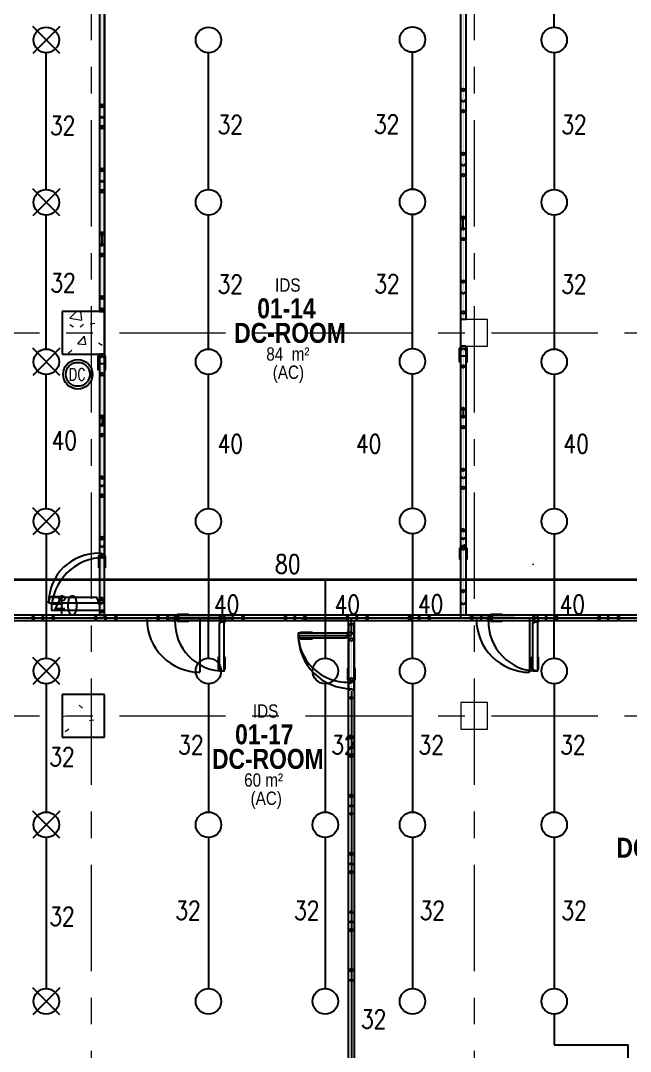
# Model space of a CAD drawing. Header units: millimetres. Extents: x -282761 to 137668, y -273845 to 94451.
# Drawn here: x 5491 to 16962, y -45534 to -26156 of the extents above; entities that cross this region are included whole.
import ezdxf
from ezdxf import colors
from ezdxf.entities.mleader import LeaderData, LeaderLine
from ezdxf.math import Vec2, Vec3

# ---------------------------------------------------------------- set-up
doc = ezdxf.new("R2010")
doc.units = ezdxf.units.MM
doc.linetypes.add('BLK_2 - 1ST__2ND_STOREY_PLAN-archi clean_11 SEPT 2024$0$IDA - Grid Line', pattern=[3500, 2000, -500, 500, -500])
doc.layers.get('Defpoints').update_dxf_attribs({"color": 8})
for name, color, linetype in [('ANNOTATION', 7, 'Continuous'), ('BLK_2 - 1ST__2ND_STOREY_PLAN-archi clean_11 SEPT 2024$0$PDF2_Geometry', 8, 'Continuous'), ('BLK_2 - 1ST__2ND_STOREY_PLAN-archi clean_11 SEPT 2024$0$PDF2_Solid Fills', 8, 'Continuous'), ('M-_FIRESPRK_T-', 7, 'Continuous'), ('M-_SPRKPIEX_E-', 1, 'Continuous'), ('M-FIRE----_E-', 12, 'Continuous'), ('ROOMNAME', 7, 'Continuous')]:
    doc.layers.add(name, color=color, linetype=linetype)
for name, color, linetype, lineweight in [('BLK_2 - 1ST__2ND_STOREY_PLAN-archi clean_11 SEPT 2024$0$0-1', 8, 'Continuous', 5), ('BLK_2 - 1ST__2ND_STOREY_PLAN-archi clean_11 SEPT 2024$0$1599_DB_A_BLK2_HQ_R21- LINKVIEW_BLK2_1ST STOREY Toilet JOH$0$A-_WALL----_H-2', 8, 'Continuous', 9), ('BLK_2 - 1ST__2ND_STOREY_PLAN-archi clean_11 SEPT 2024$0$1599_DB_A_BLK2_HQ_R21- LINKVIEW_BLK2_1ST STOREY Toilet JOH$0$S-_COLN----_E', 8, 'Continuous', 9), ('BLK_2 - 1ST__2ND_STOREY_PLAN-archi clean_11 SEPT 2024$0$_CATCHMENT_DRAIN', 8, 'Continuous', 0), ('BLK_2 - 1ST__2ND_STOREY_PLAN-archi clean_11 SEPT 2024$0$FURNITURE', 8, 'Continuous', 9), ('BLK_2 - 1ST__2ND_STOREY_PLAN-archi clean_11 SEPT 2024$0$S-_ANOTGRID_E-1', 8, 'BLK_2 - 1ST__2ND_STOREY_PLAN-archi clean_11 SEPT 2024$0$IDA - Grid Line', 9), ('BLK_2 - 1ST__2ND_STOREY_PLAN-archi clean_11 SEPT 2024$0$S-_COLN----_E-1', 8, 'Continuous', 25), ('BLK_2 - 1ST__2ND_STOREY_PLAN-archi clean_11 SEPT 2024$0$S-_COLN----_E-2', 8, 'Continuous', 9)]:
    doc.layers.add(name, color=color, linetype=linetype, lineweight=lineweight)
doc.styles.add('BLK_2 - 1ST__2ND_STOREY_PLAN_12  JUNE 2024$0$Arial Narrow_2', font='ARIALN.TTF', dxfattribs={"height": 500})
doc.styles.add('BLK_2 - 1ST__2ND_STOREY_PLAN_12  JUNE 2024$0$Arial Narrow_4', font='ARIALN.TTF', dxfattribs={"height": 375})
doc.styles.add('BLK_2 - 1ST__2ND_STOREY_PLAN_12  JUNE 2024$0$Arial Narrow_B_2', font='ARIALNB.TTF', dxfattribs={"height": 500})
doc.styles.add('Simplex', font='SIMPLEX.shx', dxfattribs={"width": 0.8, "height": 2.5})
doc.styles.get("Standard").update_dxf_attribs({"font": 'arial.ttf'})
doc.styles.add('TW_Romans', font='romans.shx', dxfattribs={"width": 0.8})
pattern_1 = [(50, (0, 0), (1821.84, -159.39), [190.5, -2095.5]), (355, (0, 0), (-352.428, 1910.567), [152.4, -1676.4]), (100.451, (151.8, -13.3), (1469.426, 1751.166), [161.9, -1780.9]), (46.184, (0, 508), (2710.79, -420.428), [285.75, -3143.25]), (96.636, (226, 473), (2374.026, 2474.276), [242.85, -2671.35]), (351.184, (0, 508), (2374.05, 2474.25), [228.6, -2514.6]), (21, (254, 381), (1516.144, -1022.652), [190.5, -2095.5]), (326, (254, 381), (618.02, 1841.88), [152.4, -1676.4]), (71.451, (380.3, 295.8), (2134.171, 819.212), [161.9, -1780.9]), (37.5, (0, 0), (30.886, 845.5504), [83.82, -1572.26, 83.82, -1617.98, -1682.75]), (37.5, (0, 0), (30.886, 845.5504), [-3357.88, 83.82, -1598.93]), (7.5, (0, 0), (668.1966, 1001.806), [83.82, -886.46, 83.82, -1534.16, -641.35]), (7.5, (0, 0), (668.1966, 1001.806), [-2588.26, 83.82, -557.53]), (327.5, (-566.4, 0), (1355.9093, -57.2896), [83.82, -551.18, 83.82, -1897.38, -2628.9]), (327.5, (-566.4, 0), (1355.9093, -57.2896), [-2616.2, 83.82, -2545.08]), (317.5, (-820.4, 0), (1481.293, 254.266), [83.82, -741.68, 83.82, -1231.9, -1866.9]), (317.5, (-820.4, 0), (1481.293, 254.266), [-2141.22, 83.82, -1783.08])]
pattern_2 = [(50, (-131307.1, -42727.7), (1821.84, -159.39), [190.5, -2095.5]), (355, (-131307, -42727.7), (-352.43, 1910.57), [152.4, -1676.4]), (100.451, (-131155.3, -42741), (1469.43, 1751.166), [161.9, -1780.9]), (46.184, (-131307, -42219.7), (2710.79, -420.43), [285.75, -3143.25]), (96.636, (-131081.2, -42254.7), (2374.03, 2474.28), [242.85, -2671.35]), (351.184, (-131307, -42219.7), (2374.05, 2474.25), [228.6, -2514.6]), (21, (-131053.1, -42346.7), (1516.143, -1022.65), [190.5, -2095.5]), (326, (-131053, -42346.7), (618.02, 1841.88), [152.4, -1676.4]), (71.451, (-130926.7, -42432), (2134.17, 819.21), [161.9, -1780.9]), (37.5, (-131307.1, -42727.7), (30.886, 845.55), [83.82, -1572.26, 83.82, -1617.98, -1682.75]), (37.5, (-131307.1, -42727.7), (30.886, 845.55), [-3357.88, 83.82, -1598.93]), (7.5, (-131307.1, -42727.7), (668.197, 1001.806), [83.82, -886.46, 83.82, -1534.16, -641.35]), (7.5, (-131307.1, -42727.7), (668.197, 1001.806), [-2588.26, 83.82, -557.53]), (327.5, (-131873.5, -42727.7), (1355.909, -57.29), [83.82, -551.18, 83.82, -1897.38, -2628.9]), (327.5, (-131873.5, -42727.7), (1355.909, -57.29), [-2616.2, 83.82, -2545.08]), (317.5, (-132127.5, -42727.7), (1481.293, 254.266), [83.82, -741.68, 83.82, -1231.9, -1866.9]), (317.5, (-132127.5, -42727.7), (1481.293, 254.266), [-2141.22, 83.82, -1783.08])]

# ---------------------------------------------------------------- blocks, each defined once
blk = doc.blocks.new('fire0101')
at = {"color": 0, "linetype": 'Continuous'}
blk.add_circle((0, 0), 100, dxfattribs=at)
blk = doc.blocks.new('Under B spk')
for p, q in [((318, -318), (-318, 318)), ((318, 318), (-318, -318))]:
    blk.add_line(p, q)
blk.add_circle((0, 0), 300)
blk = doc.blocks.new('Extinguisher')
at = {"layer": 'M-FIRE----_E-'}
for radius in [185, 150]:
    blk.add_circle((0, 0), radius, dxfattribs=at)
at = {"color": 7, "style": 'TW_Romans', "width": 0.8}
blk.add_text('DC', height=150, dxfattribs=at).set_placement((-116, -76))
blk = doc.blocks.new('BLK_2 - 1ST__2ND_STOREY_PLAN-archi clean_11 SEPT 2024$0$1599_DB_A_BLK2_HQ_R21_rvt-1-BLK 2 1ST STOREY PLAN')
at = {"layer": 'BLK_2 - 1ST__2ND_STOREY_PLAN-archi clean_11 SEPT 2024$0$S-_COLN----_E-2'}
h = blk.add_hatch(dxfattribs=at)
h.set_pattern_fill('FP_2', color=256, style=0, pattern_type=2)
h.set_pattern_definition(pattern_1)
h.paths.add_polyline_path([(-124236, -75152), (-124236, -74352), (-125036, -74352), (-125036, -75152)])
h = blk.add_hatch(dxfattribs=at)
h.set_pattern_fill('FP_2', color=256, style=0, pattern_type=2)
h.set_pattern_definition(pattern_1)
h.paths.add_polyline_path([(-124236, -82352), (-124236, -81552), (-125036, -81552), (-125036, -82352)])
at = {"layer": 'BLK_2 - 1ST__2ND_STOREY_PLAN-archi clean_11 SEPT 2024$0$S-_COLN----_E-1'}
for p, q in [((-124236, -74352), (-125036, -74352)), ((-125036, -74352), (-125036, -75152)), ((-124236, -75152), (-124236, -74352)), ((-125036, -75152), (-124236, -75152)), ((-124236, -81552), (-125036, -81552)), ((-125036, -81552), (-125036, -82352)), ((-124236, -82352), (-124236, -81552)), ((-125036, -82352), (-124236, -82352))]:
    blk.add_line(p, q, dxfattribs=at)
blk = doc.blocks.new('BLK_2 - 1ST__2ND_STOREY_PLAN-archi clean_11 SEPT 2024$0$JOH operable wall')
at = {"layer": 'BLK_2 - 1ST__2ND_STOREY_PLAN-archi clean_11 SEPT 2024$0$PDF2_Solid Fills'}
for points in [[(-117477, -74502), (-117498, -74502), (-117498, -67802), (-117477, -67802)], [(-124297, -74351), (-124276, -74351), (-124276, -68102), (-124297, -68102)], [(-124297, -80062), (-124276, -80062), (-124276, -75151), (-124297, -75151)], [(-117477, -80062), (-117498, -80062), (-117498, -75002), (-117477, -75002)], [(-110035, -80125), (-110035, -80100), (-133711, -80100), (-133711, -80125)], [(-119581, -80163), (-119607, -80163), (-119607, -89303), (-119581, -89303)]]:
    blk.add_hatch(color=256, dxfattribs=at).paths.add_polyline_path(points)
at = {"layer": 'BLK_2 - 1ST__2ND_STOREY_PLAN-archi clean_11 SEPT 2024$0$PDF2_Geometry'}
for points in [[(-117439, -67862), (-117439, -73992), (-117439, -74502), (-117536, -74502), (-117536, -73992), (-117536, -67862), (-117511, -67862), (-117507, -67845), (-117490, -67836), (-117469, -67845), (-117464, -67862)], [(-124335, -68162), (-124335, -74292), (-124335, -74351), (-124238, -74351), (-124238, -74292), (-124238, -68162), (-124264, -68162), (-124268, -68145), (-124285, -68136), (-124306, -68145), (-124310, -68162)], [(-117511, -70186), (-117507, -70169), (-117490, -70160), (-117469, -70169), (-117464, -70186), (-117469, -70203), (-117490, -70211), (-117507, -70203)], [(-124264, -70486), (-124268, -70469), (-124285, -70460), (-124306, -70469), (-124310, -70486), (-124306, -70503), (-124285, -70511), (-124268, -70503)], [(-117511, -70588), (-117507, -70571), (-117490, -70563), (-117469, -70571), (-117464, -70588), (-117469, -70605), (-117490, -70613), (-117507, -70605)], [(-124264, -70888), (-124268, -70871), (-124285, -70863), (-124306, -70871), (-124310, -70888), (-124306, -70905), (-124285, -70913), (-124268, -70905)], [(-117511, -71388), (-117507, -71367), (-117490, -71363), (-117469, -71367), (-117464, -71388), (-117469, -71405), (-117490, -71413), (-117507, -71405)], [(-124264, -71688), (-124268, -71667), (-124285, -71663), (-124306, -71667), (-124310, -71688), (-124306, -71705), (-124285, -71713), (-124268, -71705)], [(-117511, -71790), (-117507, -71769), (-117490, -71765), (-117469, -71769), (-117464, -71790), (-117469, -71807), (-117490, -71816), (-117507, -71807)], [(-124264, -72090), (-124268, -72069), (-124285, -72065), (-124306, -72069), (-124310, -72090), (-124306, -72107), (-124285, -72116), (-124268, -72107)], [(-117511, -72590), (-117507, -72569), (-117490, -72565), (-117469, -72569), (-117464, -72590), (-117469, -72607), (-117490, -72611), (-117507, -72607)], [(-124264, -72890), (-124268, -72869), (-124285, -72865), (-124306, -72869), (-124310, -72890), (-124306, -72907), (-124285, -72911), (-124268, -72907)], [(-117511, -72992), (-117507, -72971), (-117490, -72967), (-117469, -72971), (-117464, -72992), (-117469, -73009), (-117490, -73014), (-117507, -73009)], [(-124264, -73292), (-124268, -73271), (-124285, -73267), (-124306, -73271), (-124310, -73292), (-124306, -73309), (-124285, -73314), (-124268, -73309)], [(-117511, -73788), (-117507, -73771), (-117490, -73767), (-117469, -73771), (-117464, -73788), (-117469, -73809), (-117490, -73814), (-117507, -73809)], [(-124264, -74088), (-124268, -74071), (-124285, -74067), (-124306, -74071), (-124310, -74088), (-124306, -74109), (-124285, -74114), (-124268, -74109)], [(-117511, -74370), (-117507, -74353), (-117490, -74349), (-117469, -74353), (-117464, -74370), (-117469, -74391), (-117490, -74395), (-117507, -74391)], [(-124335, -75151), (-124238, -75151), (-124238, -75214), (-124264, -75214), (-124268, -75193), (-124285, -75189), (-124306, -75193), (-124310, -75214), (-124335, -75214)], [(-117439, -75002), (-117536, -75002), (-117536, -75066), (-117511, -75066), (-117507, -75045), (-117490, -75040), (-117469, -75045), (-117464, -75066), (-117439, -75066)], [(-117439, -75066), (-117439, -79833), (-117439, -80062), (-117536, -80062), (-117536, -79833), (-117536, -75066), (-117511, -75066), (-117507, -75045), (-117490, -75040), (-117469, -75045), (-117464, -75066)], [(-124335, -75214), (-124335, -79981), (-124335, -80062), (-124238, -80062), (-124238, -79981), (-124238, -75214), (-124264, -75214), (-124268, -75193), (-124285, -75189), (-124306, -75193), (-124310, -75214)], [(-117511, -75383), (-117507, -75366), (-117490, -75358), (-117469, -75366), (-117464, -75383), (-117469, -75400), (-117490, -75409), (-117507, -75400)], [(-124264, -75532), (-124268, -75515), (-124285, -75506), (-124306, -75515), (-124310, -75532), (-124306, -75549), (-124285, -75557), (-124268, -75549)], [(-124264, -76332), (-124268, -76315), (-124285, -76307), (-124306, -76315), (-124310, -76332), (-124306, -76349), (-124285, -76357), (-124268, -76349)], [(-117511, -76183), (-117507, -76167), (-117490, -76158), (-117469, -76167), (-117464, -76183), (-117469, -76200), (-117490, -76209), (-117507, -76200)], [(-117511, -76526), (-117507, -76509), (-117490, -76501), (-117469, -76509), (-117464, -76526), (-117469, -76543), (-117490, -76552), (-117507, -76543)], [(-124264, -76675), (-124268, -76658), (-124285, -76650), (-124306, -76658), (-124310, -76675), (-124306, -76692), (-124285, -76700), (-124268, -76692)], [(-117511, -77326), (-117507, -77310), (-117490, -77301), (-117469, -77310), (-117464, -77326), (-117469, -77343), (-117490, -77352), (-117507, -77343)], [(-124264, -77475), (-124268, -77458), (-124285, -77450), (-124306, -77458), (-124310, -77475), (-124306, -77492), (-124285, -77500), (-124268, -77492)], [(-117511, -77665), (-117507, -77648), (-117490, -77640), (-117469, -77648), (-117464, -77665), (-117469, -77686), (-117490, -77691), (-117507, -77686)], [(-124264, -77814), (-124268, -77797), (-124285, -77788), (-124306, -77797), (-124310, -77814), (-124306, -77835), (-124285, -77839), (-124268, -77835)], [(-117511, -78465), (-117507, -78448), (-117490, -78440), (-117469, -78448), (-117464, -78465), (-117469, -78486), (-117490, -78491), (-117507, -78486)], [(-124264, -78614), (-124268, -78597), (-124285, -78588), (-124306, -78597), (-124310, -78614), (-124306, -78635), (-124285, -78639), (-124268, -78635)], [(-117439, -78609), (-117439, -79833), (-117464, -79833), (-117469, -79854), (-117490, -79858), (-117507, -79854), (-117511, -79833), (-117536, -79833), (-117536, -78609), (-117511, -78609), (-117507, -78626), (-117490, -78635), (-117469, -78626), (-117464, -78609)], [(-117439, -78609), (-117439, -79833), (-117464, -79833), (-117469, -79854), (-117490, -79858), (-117507, -79854), (-117511, -79833), (-117536, -79833), (-117536, -78609), (-117511, -78609), (-117507, -78626), (-117490, -78635), (-117469, -78626), (-117464, -78609)], [(-124335, -78758), (-124335, -79981), (-124310, -79981), (-124306, -80002), (-124285, -80007), (-124268, -80002), (-124264, -79981), (-124238, -79981), (-124238, -78758), (-124264, -78758), (-124268, -78775), (-124285, -78783), (-124306, -78775), (-124310, -78758)], [(-124335, -78758), (-124335, -79981), (-124310, -79981), (-124306, -80002), (-124285, -80007), (-124268, -80002), (-124264, -79981), (-124238, -79981), (-124238, -78758), (-124264, -78758), (-124268, -78775), (-124285, -78783), (-124306, -78775), (-124310, -78758)], [(-117511, -78808), (-117507, -78791), (-117490, -78783), (-117469, -78791), (-117464, -78808), (-117469, -78825), (-117490, -78834), (-117507, -78825)], [(-117511, -78808), (-117507, -78791), (-117490, -78783), (-117469, -78791), (-117464, -78808), (-117469, -78825), (-117490, -78834), (-117507, -78825)], [(-124264, -78957), (-124268, -78940), (-124285, -78931), (-124306, -78940), (-124310, -78957), (-124306, -78974), (-124285, -78982), (-124268, -78974)], [(-124264, -78957), (-124268, -78940), (-124285, -78931), (-124306, -78940), (-124310, -78957), (-124306, -78974), (-124285, -78982), (-124268, -78974)], [(-117511, -79608), (-117507, -79591), (-117490, -79583), (-117469, -79591), (-117464, -79608), (-117469, -79625), (-117490, -79634), (-117507, -79625)], [(-117511, -79608), (-117507, -79591), (-117490, -79583), (-117469, -79591), (-117464, -79608), (-117469, -79625), (-117490, -79634), (-117507, -79625)], [(-125097, -79753), (-125093, -79769), (-125076, -79782), (-125047, -79786), (-125030, -79786), (-125000, -79782), (-124983, -79769), (-124979, -79753), (-124979, -79744), (-124983, -79727), (-125000, -79714), (-125030, -79706), (-125047, -79706), (-125076, -79714), (-125093, -79727), (-125097, -79744)], [(-124264, -79757), (-124268, -79740), (-124285, -79731), (-124306, -79740), (-124310, -79757), (-124306, -79774), (-124285, -79782), (-124268, -79774)], [(-124264, -79757), (-124268, -79740), (-124285, -79731), (-124306, -79740), (-124310, -79757), (-124306, -79774), (-124285, -79782), (-124268, -79774)], [(-133652, -80163), (-110099, -80163), (-110035, -80163), (-110035, -80062), (-110099, -80062), (-133652, -80062), (-133652, -80087), (-133669, -80095), (-133678, -80112), (-133669, -80129), (-133652, -80138)], [(-125555, -80112), (-125559, -80095), (-125576, -80087), (-125597, -80095), (-125601, -80112), (-125597, -80129), (-125576, -80138), (-125559, -80129)], [(-125178, -80112), (-125186, -80095), (-125203, -80087), (-125220, -80095), (-125229, -80112), (-125220, -80129), (-125203, -80138), (-125186, -80129)], [(-124378, -80112), (-124386, -80095), (-124403, -80087), (-124420, -80095), (-124429, -80112), (-124420, -80129), (-124403, -80138), (-124386, -80129)], [(-124001, -80112), (-124010, -80095), (-124026, -80087), (-124043, -80095), (-124052, -80112), (-124043, -80129), (-124026, -80138), (-124010, -80129)], [(-123201, -80112), (-123209, -80095), (-123226, -80087), (-123243, -80095), (-123252, -80112), (-123243, -80129), (-123226, -80138), (-123209, -80129)], [(-121834, -80087), (-121817, -80095), (-121808, -80112), (-121817, -80129), (-121834, -80138), (-121834, -80163), (-123057, -80163), (-123057, -80138), (-123040, -80129), (-123036, -80112), (-123040, -80095), (-123057, -80087), (-123057, -80062), (-121834, -80062)], [(-122833, -80112), (-122841, -80095), (-122858, -80087), (-122875, -80095), (-122883, -80112), (-122875, -80129), (-122858, -80138), (-122841, -80129)], [(-122833, -80112), (-122841, -80095), (-122858, -80087), (-122875, -80095), (-122883, -80112), (-122875, -80129), (-122858, -80138), (-122841, -80129)], [(-122033, -80112), (-122041, -80095), (-122058, -80087), (-122075, -80095), (-122083, -80112), (-122075, -80129), (-122058, -80138), (-122041, -80129)], [(-122033, -80112), (-122041, -80095), (-122058, -80087), (-122075, -80095), (-122083, -80112), (-122075, -80129), (-122058, -80138), (-122041, -80129)], [(-121609, -80112), (-121613, -80095), (-121635, -80087), (-121652, -80095), (-121656, -80112), (-121652, -80129), (-121635, -80138), (-121613, -80129)], [(-120809, -80112), (-120813, -80095), (-120835, -80087), (-120851, -80095), (-120860, -80112), (-120851, -80129), (-120835, -80138), (-120813, -80129)], [(-120441, -80112), (-120449, -80095), (-120466, -80087), (-120483, -80095), (-120492, -80112), (-120483, -80129), (-120466, -80138), (-120449, -80129)], [(-119641, -80112), (-119649, -80095), (-119666, -80087), (-119683, -80095), (-119692, -80112), (-119683, -80129), (-119666, -80138), (-119649, -80129)], [(-119645, -89239), (-119645, -80244), (-119645, -80163), (-119543, -80163), (-119543, -80244), (-119543, -89239), (-119569, -89239), (-119577, -89261), (-119594, -89265), (-119611, -89261), (-119620, -89239)], [(-119645, -81467), (-119620, -81467), (-119611, -81450), (-119594, -81446), (-119577, -81450), (-119569, -81467), (-119543, -81467), (-119543, -80244), (-119569, -80244), (-119577, -80227), (-119594, -80218), (-119611, -80227), (-119620, -80244), (-119645, -80244)], [(-119272, -80112), (-119281, -80095), (-119298, -80087), (-119315, -80095), (-119323, -80112), (-119315, -80129), (-119298, -80138), (-119281, -80129)], [(-118472, -80112), (-118481, -80095), (-118498, -80087), (-118515, -80095), (-118523, -80112), (-118515, -80129), (-118498, -80138), (-118481, -80129)], [(-118104, -80112), (-118112, -80095), (-118129, -80087), (-118146, -80095), (-118155, -80112), (-118146, -80129), (-118129, -80138), (-118112, -80129)], [(-117304, -80112), (-117312, -80095), (-117329, -80087), (-117346, -80095), (-117355, -80112), (-117346, -80129), (-117329, -80138), (-117312, -80129)], [(-117160, -80163), (-115937, -80163), (-115937, -80138), (-115920, -80129), (-115911, -80112), (-115920, -80095), (-115937, -80087), (-115937, -80062), (-117160, -80062), (-117160, -80087), (-117143, -80095), (-117139, -80112), (-117143, -80129), (-117160, -80138)], [(-116936, -80112), (-116944, -80095), (-116961, -80087), (-116978, -80095), (-116986, -80112), (-116978, -80129), (-116961, -80138), (-116944, -80129)], [(-116135, -80112), (-116144, -80095), (-116161, -80087), (-116178, -80095), (-116186, -80112), (-116178, -80129), (-116161, -80138), (-116144, -80129)], [(-116135, -80112), (-116144, -80095), (-116161, -80087), (-116178, -80095), (-116186, -80112), (-116178, -80129), (-116161, -80138), (-116144, -80129)], [(-115712, -80112), (-115716, -80095), (-115738, -80087), (-115754, -80095), (-115759, -80112), (-115754, -80129), (-115738, -80138), (-115716, -80129)], [(-114912, -80112), (-114916, -80095), (-114937, -80087), (-114954, -80095), (-114959, -80112), (-114954, -80129), (-114937, -80138), (-114916, -80129)], [(-114544, -80112), (-114552, -80095), (-114569, -80087), (-114586, -80095), (-114595, -80112), (-114586, -80129), (-114569, -80138), (-114552, -80129)], [(-119569, -80519), (-119577, -80502), (-119594, -80493), (-119611, -80502), (-119620, -80519), (-119611, -80536), (-119594, -80544), (-119577, -80536)], [(-119569, -81268), (-119577, -81251), (-119594, -81243), (-119611, -81251), (-119620, -81268), (-119611, -81285), (-119594, -81293), (-119577, -81285)], [(-119569, -81611), (-119577, -81594), (-119594, -81586), (-119611, -81594), (-119620, -81611), (-119611, -81628), (-119594, -81636), (-119577, -81628)], [(-119569, -82360), (-119577, -82343), (-119594, -82335), (-119611, -82343), (-119620, -82360), (-119611, -82381), (-119594, -82386), (-119577, -82381)], [(-119569, -82703), (-119577, -82686), (-119594, -82682), (-119611, -82686), (-119620, -82703), (-119611, -82724), (-119594, -82729), (-119577, -82724)], [(-119569, -83457), (-119577, -83436), (-119594, -83431), (-119611, -83436), (-119620, -83457), (-119611, -83474), (-119594, -83482), (-119577, -83474)], [(-119569, -83800), (-119577, -83783), (-119594, -83774), (-119611, -83783), (-119620, -83800), (-119611, -83817), (-119594, -83825), (-119577, -83817)], [(-119569, -84549), (-119577, -84532), (-119594, -84524), (-119611, -84532), (-119620, -84549), (-119611, -84566), (-119594, -84574), (-119577, -84566)], [(-119569, -84892), (-119577, -84875), (-119594, -84866), (-119611, -84875), (-119620, -84892), (-119611, -84909), (-119594, -84917), (-119577, -84909)], [(-119569, -85641), (-119577, -85624), (-119594, -85616), (-119611, -85624), (-119620, -85641), (-119611, -85658), (-119594, -85667), (-119577, -85658)], [(-119569, -85984), (-119577, -85967), (-119594, -85959), (-119611, -85967), (-119620, -85984), (-119611, -86001), (-119594, -86009), (-119577, -86001)], [(-119569, -86733), (-119577, -86716), (-119594, -86708), (-119611, -86716), (-119620, -86733), (-119611, -86755), (-119594, -86759), (-119577, -86755)]]:
    blk.add_lwpolyline(points, close=True, dxfattribs=at)
for points in [[(-117439, -70385), (-117464, -70385), (-117469, -70406), (-117490, -70410), (-117507, -70406), (-117511, -70385), (-117536, -70385)], [(-124335, -70685), (-124310, -70685), (-124306, -70706), (-124285, -70710), (-124268, -70706), (-124264, -70685), (-124238, -70685)], [(-117439, -71587), (-117464, -71587), (-117469, -71608), (-117490, -71612), (-117507, -71608), (-117511, -71587), (-117536, -71587)], [(-124335, -71887), (-124310, -71887), (-124306, -71908), (-124285, -71912), (-124268, -71908), (-124264, -71887), (-124238, -71887)], [(-117490, -72802), (-117490, -72586)], [(-117439, -72789), (-117464, -72789), (-117469, -72806), (-117490, -72815), (-117507, -72806), (-117511, -72789), (-117536, -72789)], [(-124285, -73102), (-124285, -72886)], [(-124335, -73089), (-124310, -73089), (-124306, -73106), (-124285, -73115), (-124268, -73106), (-124264, -73089), (-124238, -73089)], [(-117439, -73992), (-117464, -73992), (-117469, -74008), (-117490, -74017), (-117507, -74008), (-117511, -73992), (-117536, -73992)], [(-124335, -74292), (-124310, -74292), (-124306, -74308), (-124285, -74317), (-124268, -74308), (-124264, -74292), (-124238, -74292)], [(-117536, -75299), (-117558, -75299), (-117558, -75040), (-117536, -75040)], [(-117536, -75184), (-117439, -75184)], [(-117439, -75299), (-117418, -75299), (-117418, -75040), (-117439, -75040)], [(-124335, -75447), (-124357, -75447), (-124357, -75189), (-124335, -75189)], [(-124238, -75333), (-124335, -75333)], [(-124238, -75447), (-124217, -75447), (-124217, -75189), (-124238, -75189)], [(-124285, -76324), (-124285, -76501)], [(-117439, -76323), (-117464, -76323), (-117469, -76344), (-117490, -76349), (-117507, -76344), (-117511, -76323), (-117536, -76323)], [(-117490, -76175), (-117490, -76353)], [(-124335, -76472), (-124310, -76472), (-124306, -76493), (-124285, -76497), (-124268, -76493), (-124264, -76472), (-124238, -76472)], [(-117439, -77466), (-117464, -77466), (-117469, -77483), (-117490, -77492), (-117507, -77483), (-117511, -77466), (-117536, -77466)], [(-124335, -77615), (-124310, -77615), (-124306, -77632), (-124285, -77640), (-124268, -77632), (-124264, -77615), (-124238, -77615)], [(-117536, -79011), (-117553, -79011), (-117553, -78804), (-117536, -78804)], [(-117536, -79011), (-117553, -79011), (-117553, -78804), (-117536, -78804)], [(-117439, -78745), (-117473, -78745), (-117473, -78757), (-117507, -78757), (-117507, -78766), (-117536, -78766)], [(-117439, -78745), (-117473, -78745), (-117473, -78757), (-117507, -78757), (-117507, -78766), (-117536, -78766)], [(-117439, -78753), (-117469, -78753), (-117469, -78762), (-117503, -78762), (-117503, -78774), (-117536, -78774)], [(-117439, -78753), (-117469, -78753), (-117469, -78762), (-117503, -78762), (-117503, -78774), (-117536, -78774)], [(-117439, -78804), (-117422, -78804), (-117422, -79011), (-117439, -79011)], [(-117439, -78804), (-117422, -78804), (-117422, -79011), (-117439, -79011)], [(-124335, -78952), (-124352, -78952), (-124352, -79160), (-124335, -79160)], [(-124335, -78952), (-124352, -78952), (-124352, -79160), (-124335, -79160)], [(-124335, -78893), (-124302, -78893), (-124302, -78906), (-124268, -78906), (-124268, -78914), (-124238, -78914)], [(-124335, -78893), (-124302, -78893), (-124302, -78906), (-124268, -78906), (-124268, -78914), (-124238, -78914)], [(-124335, -78902), (-124306, -78902), (-124306, -78910), (-124272, -78910), (-124272, -78923), (-124238, -78923)], [(-124335, -78902), (-124306, -78902), (-124306, -78910), (-124272, -78910), (-124272, -78923), (-124238, -78923)], [(-124238, -79160), (-124221, -79160), (-124221, -78952), (-124238, -78952)], [(-124238, -79160), (-124221, -79160), (-124221, -78952), (-124238, -78952)], [(-125292, -79829), (-125292, -79799), (-125280, -79799), (-125280, -79765), (-125271, -79765), (-125271, -79731)], [(-125292, -79829), (-125292, -79799), (-125280, -79799), (-125280, -79765), (-125271, -79765), (-125271, -79731)], [(-125292, -79829), (-124352, -79829)], [(-125292, -79829), (-124352, -79829)], [(-124374, -79731), (-125271, -79731)], [(-124374, -79731), (-125271, -79731)], [(-125030, -79731), (-125030, -79714), (-125241, -79714), (-125241, -79731)], [(-125030, -79731), (-125030, -79714), (-125241, -79714), (-125241, -79731)], [(-125241, -79829), (-125241, -79846), (-125030, -79846), (-125030, -79829)], [(-125241, -79829), (-125241, -79846), (-125030, -79846), (-125030, -79829)], [(-124374, -79731), (-124374, -79765), (-124365, -79765), (-124365, -79799), (-124352, -79799), (-124352, -79829)], [(-124374, -79731), (-124374, -79765), (-124365, -79765), (-124365, -79799), (-124352, -79799), (-124352, -79829)], [(-124238, -79816), (-124272, -79816), (-124272, -79829), (-124306, -79829), (-124306, -79837), (-124335, -79837)], [(-124238, -79816), (-124272, -79816), (-124272, -79829), (-124306, -79829), (-124306, -79837), (-124335, -79837)], [(-124335, -79846), (-124302, -79846), (-124302, -79837), (-124268, -79837), (-124268, -79825), (-124238, -79825)], [(-124335, -79846), (-124302, -79846), (-124302, -79837), (-124268, -79837), (-124268, -79825), (-124238, -79825)], [(-125402, -80163), (-125402, -80138), (-125385, -80129), (-125377, -80112), (-125385, -80095), (-125402, -80087), (-125402, -80062)], [(-124225, -80163), (-124225, -80138), (-124208, -80129), (-124200, -80112), (-124208, -80095), (-124225, -80087), (-124225, -80062)], [(-122922, -80163), (-122922, -80129), (-122913, -80129), (-122913, -80095), (-122900, -80095), (-122900, -80062)], [(-122922, -80163), (-122922, -80129), (-122913, -80129), (-122913, -80095), (-122900, -80095), (-122900, -80062)], [(-122913, -80163), (-122913, -80134), (-122905, -80134), (-122905, -80095), (-122892, -80095), (-122892, -80062)], [(-122913, -80163), (-122913, -80134), (-122905, -80134), (-122905, -80095), (-122892, -80095), (-122892, -80062)], [(-122655, -80062), (-122655, -80049), (-122867, -80049), (-122867, -80062)], [(-122655, -80062), (-122655, -80049), (-122867, -80049), (-122867, -80062)], [(-122867, -80163), (-122867, -80176), (-122655, -80176), (-122655, -80163)], [(-122867, -80163), (-122867, -80176), (-122655, -80176), (-122655, -80163)], [(-122083, -80201), (-122049, -80201), (-122049, -80189), (-122016, -80189), (-122016, -80180), (-121986, -80180)], [(-122083, -80201), (-122083, -81095)], [(-121999, -80062), (-121999, -80095), (-121986, -80095), (-121986, -80134), (-121978, -80134), (-121978, -80163)], [(-121999, -80062), (-121999, -80095), (-121986, -80095), (-121986, -80134), (-121978, -80134), (-121978, -80163)], [(-121969, -80163), (-121969, -80129), (-121982, -80129), (-121982, -80091), (-121990, -80091), (-121990, -80062)], [(-121969, -80163), (-121969, -80129), (-121982, -80129), (-121982, -80091), (-121990, -80091), (-121990, -80062)], [(-121986, -81116), (-121986, -80180)], [(-120665, -80163), (-120665, -80138), (-120648, -80129), (-120640, -80112), (-120648, -80095), (-120665, -80087), (-120665, -80062)], [(-120246, -80163), (-119696, -80163), (-120547, -80163)], [(-119497, -80163), (-119497, -80138), (-119480, -80129), (-119471, -80112), (-119480, -80095), (-119497, -80087), (-119497, -80062)], [(-118328, -80163), (-118328, -80138), (-118311, -80129), (-118303, -80112), (-118311, -80095), (-118328, -80087), (-118328, -80062)], [(-116834, -80062), (-117389, -80062), (-116533, -80062)], [(-117024, -80163), (-117024, -80129), (-117016, -80129), (-117016, -80095), (-117003, -80095), (-117003, -80062)], [(-117024, -80163), (-117024, -80129), (-117016, -80129), (-117016, -80095), (-117003, -80095), (-117003, -80062)], [(-117016, -80163), (-117016, -80134), (-117008, -80134), (-117008, -80095), (-116995, -80095), (-116995, -80062)], [(-117016, -80163), (-117016, -80134), (-117008, -80134), (-117008, -80095), (-116995, -80095), (-116995, -80062)], [(-116758, -80062), (-116758, -80049), (-116969, -80049), (-116969, -80062)], [(-116969, -80163), (-116969, -80176), (-116758, -80176), (-116758, -80163)], [(-116186, -80201), (-116152, -80201), (-116152, -80189), (-116119, -80189), (-116119, -80180), (-116089, -80180)], [(-116186, -80201), (-116186, -81095)], [(-116102, -80062), (-116102, -80095), (-116089, -80095), (-116089, -80134), (-116080, -80134), (-116080, -80163)], [(-116102, -80062), (-116102, -80095), (-116089, -80095), (-116089, -80134), (-116080, -80134), (-116080, -80163)], [(-116072, -80163), (-116072, -80129), (-116085, -80129), (-116085, -80091), (-116093, -80091), (-116093, -80062)], [(-116072, -80163), (-116072, -80129), (-116085, -80129), (-116085, -80091), (-116093, -80091), (-116093, -80062)], [(-116089, -81116), (-116089, -80180)], [(-114768, -80163), (-114768, -80138), (-114751, -80129), (-114743, -80112), (-114751, -80095), (-114768, -80087), (-114768, -80062)], [(-120597, -80396), (-120597, -80426), (-120589, -80426), (-120589, -80460), (-120576, -80460), (-120576, -80493)], [(-120597, -80396), (-119662, -80396)], [(-120547, -80396), (-120547, -80379), (-120339, -80379), (-120339, -80396)], [(-119683, -80493), (-119683, -80460), (-119670, -80460), (-119670, -80426), (-119662, -80426), (-119662, -80396)], [(-119645, -80379), (-119607, -80379), (-119607, -80392), (-119573, -80392), (-119573, -80400), (-119543, -80400)], [(-119543, -80409), (-119577, -80409), (-119577, -80396), (-119611, -80396), (-119611, -80388), (-119645, -80388)], [(-119683, -80493), (-120576, -80493)], [(-120339, -80493), (-120339, -80510), (-120547, -80510), (-120547, -80493)], [(-122083, -80857), (-122100, -80857), (-122100, -81069), (-122083, -81069)], [(-121986, -81069), (-121969, -81069), (-121969, -80857), (-121986, -80857)], [(-116186, -80857), (-116203, -80857), (-116203, -81069), (-116186, -81069)], [(-116089, -81069), (-116072, -81069), (-116072, -80857), (-116089, -80857)], [(-121986, -81116), (-122016, -81116), (-122016, -81107), (-122049, -81107), (-122049, -81095), (-122083, -81095)], [(-119645, -81277), (-119658, -81277), (-119658, -81065), (-119645, -81065)], [(-119543, -81065), (-119531, -81065), (-119531, -81277), (-119543, -81277)], [(-116089, -81116), (-116119, -81116), (-116119, -81107), (-116152, -81107), (-116152, -81095), (-116186, -81095)], [(-119645, -81323), (-119611, -81323), (-119611, -81315), (-119577, -81315), (-119577, -81302), (-119543, -81302)], [(-119645, -81332), (-119607, -81332), (-119607, -81323), (-119573, -81323), (-119573, -81310), (-119543, -81310)], [(-119543, -82563), (-119569, -82563), (-119577, -82542), (-119594, -82538), (-119611, -82542), (-119620, -82563), (-119645, -82563)], [(-119543, -83656), (-119569, -83656), (-119577, -83639), (-119594, -83630), (-119611, -83639), (-119620, -83656), (-119645, -83656)], [(-119543, -84748), (-119569, -84748), (-119577, -84731), (-119594, -84722), (-119611, -84731), (-119620, -84748), (-119645, -84748)], [(-119543, -85840), (-119569, -85840), (-119577, -85823), (-119594, -85815), (-119611, -85823), (-119620, -85840), (-119645, -85840)], [(-119543, -86937), (-119569, -86937), (-119577, -86915), (-119594, -86911), (-119611, -86915), (-119620, -86937), (-119645, -86937)]]:
    blk.add_lwpolyline(points, dxfattribs=at)
for centre in [(-124346, -79839), (-124346, -79839), (-121971, -80174), (-121971, -80174), (-116074, -80174), (-116074, -80174), (-119656, -80381)]:
    blk.add_circle(centre, 10.6, dxfattribs=at)
for centre, start, end in [((-124359, -79827), 88.3849, 180.0989), ((-121984, -80186), 178.3849, 270.0989), ((-116087, -80186), 178.3849, 270.0988), ((-119668, -80394), 179.9011, 271.6151)]:
    blk.add_arc(centre, 929, start, end, dxfattribs=at)
blk = doc.blocks.new('BLK_2 - 1ST__2ND_STOREY_PLAN-archi clean_11 SEPT 2024')
at = {"layer": 'BLK_2 - 1ST__2ND_STOREY_PLAN-archi clean_11 SEPT 2024$0$1599_DB_A_BLK2_HQ_R21- LINKVIEW_BLK2_1ST STOREY Toilet JOH$0$A-_WALL----_H-2'}
h = blk.add_hatch(dxfattribs=at)
h.set_pattern_fill('FP_2', color=256, style=0, pattern_type=2)
h.set_pattern_definition([(0, (-132007.08, -42727.71), (1016, 254), [83.82, -678.18, 83.82, -678.18, -4064]), (0, (-132007.08, -42727.71), (1016, 254), [-1524, 83.82, -1440.18, 83.82, -678.18, -1778]), (0, (-132007.08, -42727.71), (1016, 254), [-3810, 83.82, -424.18, 83.82, -1186.18]), (120, (-131626.08, -42600.71), (-727.9705, 752.8818), [83.82, -678.18, 83.82, -678.18, -4064]), (120, (-131626.08, -42600.71), (-727.9705, 752.8818), [-1524, 83.82, -1440.18, 83.82, -678.18, -1778]), (120, (-131626.08, -42600.71), (-727.9705, 752.8818), [-3810, 83.82, -424.18, 83.82, -1186.18]), (240, (-131499.08, -42092.71), (-288.0295, -1006.8818), [83.82, -678.18, 83.82, -678.18, -4064]), (240, (-131499.08, -42092.71), (-288.0295, -1006.8818), [-1524, 83.82, -1440.18, 83.82, -678.18, -1778]), (240, (-131499.08, -42092.71), (-288.0295, -1006.8818), [-3810, 83.82, -424.18, 83.82, -1186.18])])
h.paths.add_polyline_path([(-116186, -79182), (-116086, -79182), (-116086, -78982), (-116186, -78982)], flags=0)
at = {"layer": 'BLK_2 - 1ST__2ND_STOREY_PLAN-archi clean_11 SEPT 2024$0$1599_DB_A_BLK2_HQ_R21- LINKVIEW_BLK2_1ST STOREY Toilet JOH$0$S-_COLN----_E'}
h = blk.add_hatch(dxfattribs=at)
h.set_pattern_fill('FP_1', color=256, style=0, pattern_type=2)
h.set_pattern_definition(pattern_2)
h.paths.add_polyline_path([(-124236, -75152), (-124236, -74352), (-125036, -74352), (-125036, -75152)], flags=0)
h = blk.add_hatch(dxfattribs=at)
h.set_pattern_fill('FP_1', color=256, style=0, pattern_type=2)
h.set_pattern_definition(pattern_2)
h.paths.add_polyline_path([(-124236, -82352), (-124236, -81552), (-125036, -81552), (-125036, -82352)], flags=0)
for p, q in [((-125036, -74352), (-125036, -75152)), ((-124236, -74352), (-125036, -74352)), ((-124236, -75152), (-124236, -74352)), ((-125036, -75152), (-124236, -75152)), ((-125036, -81552), (-125036, -82352)), ((-124236, -81552), (-125036, -81552)), ((-124236, -82352), (-124236, -81552)), ((-125036, -82352), (-124236, -82352))]:
    blk.add_line(p, q, dxfattribs=at)
for points in [[(-117536, -75002), (-117036, -75002), (-117036, -74502), (-117536, -74502)], [(-117536, -82202), (-117036, -82202), (-117036, -81702), (-117536, -81702)]]:
    blk.add_lwpolyline(points, close=True, dxfattribs=at)
at = {"layer": 'BLK_2 - 1ST__2ND_STOREY_PLAN-archi clean_11 SEPT 2024$0$S-_ANOTGRID_E-1'}
for p, q in [((-124486, -28753), (-124486, -124071)), ((-117286, -28753), (-117286, -124071)), ((-141459, -74752), (-97514, -74752)), ((-141459, -81952), (-97514, -81952))]:
    blk.add_line(p, q, dxfattribs=at)
at = {"layer": 'Defpoints'}
for p, q in [((-124236, -67426), (-124236, -78926)), ((-117536, -80113), (-117536, -67436)), ((-124238, -79976), (-125238, -79975)), ((-124236, -80126), (-124236, -80026)), ((-133711, -80113), (-119136, -80113)), ((-122442, -80135), (-122443, -81135)), ((-119592, -80443), (-119592, -80133)), ((-119136, -80113), (-110036, -80113)), ((-116242, -80135), (-116243, -81135)), ((-120592, -80442), (-119592, -80443)), ((-119593, -81493), (-119593, -89202))]:
    blk.add_line(p, q, dxfattribs=at)
for centre, start, end in [((-124238, -79976), 89.9198, 179.9198), ((-122442, -80135), 179.9198, 269.9198), ((-116242, -80135), 179.9198, 269.9198), ((-119592, -80443), 179.9198, 269.9198)]:
    blk.add_arc(centre, 1000, start, end, dxfattribs=at)
at = {"layer": 'BLK_2 - 1ST__2ND_STOREY_PLAN-archi clean_11 SEPT 2024$0$0-1'}
blk.add_blockref('BLK_2 - 1ST__2ND_STOREY_PLAN-archi clean_11 SEPT 2024$0$1599_DB_A_BLK2_HQ_R21_rvt-1-BLK 2 1ST STOREY PLAN', (0, 0), dxfattribs=at)
at = {"layer": 'BLK_2 - 1ST__2ND_STOREY_PLAN-archi clean_11 SEPT 2024$0$FURNITURE'}
blk.add_blockref('BLK_2 - 1ST__2ND_STOREY_PLAN-archi clean_11 SEPT 2024$0$JOH operable wall', (0, 0), dxfattribs=at)

msp = doc.modelspace()

# ---------------------------------------------------------------- linework, layer by layer
at = {"layer": 'M-_SPRKPIEX_E-'}
for p, q in [((15528.1, -26279.5), (15528.1, -25096.5)), ((5973.3, -29330.6), (5973.3, -26759.5)), ((9024, -29330.6), (9024, -26759.5)), ((12862, -29322.8), (12862, -26751.7)), ((15528.1, -26759.5), (15528.1, -29330.6)), ((5973.3, -32330.6), (5973.3, -29810.6)), ((9024, -32330.6), (9024, -29810.6)), ((12862, -32322.8), (12862, -29802.8)), ((15528.1, -29810.6), (15528.1, -32330.6)), ((5973.3, -35330.6), (5973.3, -32810.6)), ((9024, -35330.6), (9024, -32810.6)), ((12862, -35322.8), (12862, -32802.8)), ((15528.1, -32810.6), (15528.1, -35330.6)), ((5973.3, -35810.6), (5973.3, -38142.4)), ((9024, -35810.6), (9024, -36667.2)), ((12862, -35802.8), (12862, -36667.2)), ((15528.1, -35810.6), (15528.1, -36667.2)), ((9024, -36667.2), (9019.9, -38142.4)), ((11221.8, -36667.2), (11217.8, -38142.4)), ((12862, -36667.2), (12857.9, -38142.4)), ((15528.1, -36667.2), (15524, -38142.4)), ((5973.3, -38622.4), (5973.3, -41034.5)), ((9024, -38622.4), (9024, -41034.5)), ((11221.8, -38622.4), (11221.8, -41034.5)), ((12862, -38622.4), (12862, -41034.5)), ((15528.1, -38622.4), (15528.1, -41034.5)), ((5973.3, -41514.5), (5973.3, -44354.5)), ((9024, -41514.5), (9024, -44354.5)), ((11221.8, -41514.5), (11221.8, -44354.5)), ((12862, -41514.5), (12862, -44354.5)), ((15528.1, -41514.5), (15528.1, -44354.5)), ((15528.1, -44834.5), (15528.1, -45412.6)), ((15528.1, -45412.6), (16920.2, -45412.6)), ((16920.2, -46434.5), (16920.2, -45412.6))]:
    msp.add_line(p, q, dxfattribs=at)
at = {"layer": 'M-_SPRKPIEX_E-', "const_width": 50}
msp.add_lwpolyline([(19328.1, -36667.2), (-2812, -36667.2)], dxfattribs=at)

# ---------------------------------------------------------------- block references
at = {"layer": 'BLK_2 - 1ST__2ND_STOREY_PLAN-archi clean_11 SEPT 2024$0$_CATCHMENT_DRAIN'}
msp.add_blockref('BLK_2 - 1ST__2ND_STOREY_PLAN-archi clean_11 SEPT 2024', (131307.1, 42727.7), dxfattribs=at)
at = {"layer": 'M-_SPRKPIEX_E-', "xscale": 0.8, "yscale": 0.8, "zscale": 0.8}
for p in [(5973.3, -26519.5), (5973.3, -29570.6), (5973.3, -32570.6), (5973.3, -35570.6), (5973.3, -38382.4), (5973.3, -41274.5), (5973.3, -44594.5)]:
    msp.add_blockref('Under B spk', p, dxfattribs=at)
at = {"layer": 'M-_SPRKPIEX_E-', "xscale": 2.4, "yscale": 2.4, "zscale": 2.4, "rotation": 258.865011862231}
for p in [(9024, -26519.5), (12862, -26511.7), (15528.1, -26519.5), (9024, -29570.6), (12862, -29562.8), (15528.1, -29570.6), (9024, -32570.6), (12862, -32562.8), (15528.1, -32570.6), (9024, -35570.6), (12862, -35562.8), (15528.1, -35570.6), (9024, -38382.4), (11221.8, -38382.4), (12862, -38382.4), (15528.1, -38382.4), (9024, -41274.5), (11221.8, -41274.5), (12862, -41274.5), (15528.1, -41274.5), (9024, -44594.5), (11221.8, -44594.5), (12862, -44594.5), (15528.1, -44594.5)]:
    msp.add_blockref('fire0101', p, dxfattribs=at)
at = {"layer": 'M-FIRE----_E-', "xscale": 1.5, "yscale": 1.5, "zscale": 1.5}
msp.add_blockref('Extinguisher', (6566.4, -32805.5), dxfattribs=at)

# ---------------------------------------------------------------- texts
at = {"layer": 'M-_FIRESPRK_T-', "style": 'Simplex', "width": 0.8}
for s, p in [('32', (6040.7, -28304.3)), ('32', (9197, -28286.4)), ('32', (12136.8, -28278.6)), ('32', (15662, -28286.4)), ('32', (6049.8, -31258.3)), ('32', (9197, -31286.4)), ('32', (12143.6, -31278.6)), ('32', (15662, -31286.4)), ('40', (6072.3, -34223.1)), ('40', (9197, -34286.4)), ('40', (11798.2, -34286.4)), ('40', (15701.1, -34286.4)), ('80', (10277.5, -36547.1)), ('40', (6104.8, -37324.7)), ('40', (9127, -37309.2)), ('40', (11397.8, -37309.2)), ('40', (12965, -37301.4)), ('40', (15631.1, -37309.2)), ('32', (8453.6, -39947.5)), ('32', (11334.2, -39947.5)), ('32', (12974.4, -39947.5)), ('32', (15640.4, -39947.5)), ('32', (6030.6, -40171.2)), ('32', (6030.6, -43171.2)), ('32', (8401, -43058.7)), ('32', (10634.2, -43058.7)), ('32', (12997.4, -43058.7)), ('32', (15663.4, -43058.7)), ('32', (11893.6, -45103.8))]:
    msp.add_text(s, height=350, dxfattribs=at).set_placement(p)
at = {"layer": 'ROOMNAME', "attachment_point": 1}
for s, insert, char_height, width, style in [('IDS', (10278.1, -31001.8), 250, 1843.881, 'BLK_2 - 1ST__2ND_STOREY_PLAN_12  JUNE 2024$0$Arial Narrow_2'), ('01-14', (9942.4, -31377.2), 375, 2193.272, 'BLK_2 - 1ST__2ND_STOREY_PLAN_12  JUNE 2024$0$Arial Narrow_B_2'), ('DC-ROOM', (9509, -31839.2), 375, 2193.272, 'BLK_2 - 1ST__2ND_STOREY_PLAN_12  JUNE 2024$0$Arial Narrow_B_2'), ('84  m²', (10112.9, -32298.2), 250, 1362.869, 'BLK_2 - 1ST__2ND_STOREY_PLAN_12  JUNE 2024$0$Arial Narrow_4'), ('(AC)', (10234.3, -32640.5), 250, 1102.32, 'BLK_2 - 1ST__2ND_STOREY_PLAN_12  JUNE 2024$0$Arial Narrow_4'), ('IDS', (9861.3, -39010.6), 250, 1843.881, 'BLK_2 - 1ST__2ND_STOREY_PLAN_12  JUNE 2024$0$Arial Narrow_2'), ('01-17', (9525.7, -39385.9), 375, 2193.272, 'BLK_2 - 1ST__2ND_STOREY_PLAN_12  JUNE 2024$0$Arial Narrow_B_2'), ('DC-ROOM', (9092.3, -39848), 375, 2193.272, 'BLK_2 - 1ST__2ND_STOREY_PLAN_12  JUNE 2024$0$Arial Narrow_B_2'), ('60 m²', (9696.1, -40307), 250, 1362.869, 'BLK_2 - 1ST__2ND_STOREY_PLAN_12  JUNE 2024$0$Arial Narrow_4'), ('(AC)', (9817.5, -40649.3), 250, 1102.32, 'BLK_2 - 1ST__2ND_STOREY_PLAN_12  JUNE 2024$0$Arial Narrow_4'), ('DC-ROOM', (16699.5, -41519.1), 375, 2193.272, 'BLK_2 - 1ST__2ND_STOREY_PLAN_12  JUNE 2024$0$Arial Narrow_B_2')]:
    msp.add_mtext(s, dxfattribs=dict(at, insert=insert, char_height=char_height, width=width, style=style))

# ---------------------------------------------------------------- leaders
at = {"layer": 'ANNOTATION'}
ml = msp.add_multileader_mtext('Standard', dxfattribs=at)
ml.set_content('DR 1-2\\P%%C100 DR PIPE\\PF/A\\P\\P%%C50 HR PIPE \\PT/A\\P\\P%%C150 SPK MAIN PIPE\\PT/A', color=256)
ml.set_leader_properties()
ml.build(insert=Vec2(0, 0))
ml.multileader.update_dxf_attribs({"arrow_head_size": 320, "scale": 80})
ctx = ml.context
ctx.base_point, ctx.scale, ctx.char_height, ctx.arrow_head_size, ctx.landing_gap_size, ctx.plane_origin = Vec3(21933.4, -18310.1), 80, 320, 320, 160, Vec3(16236.1, -22158.8)
notes = []
notes.append((ctx, [(0, (1, 1, 0), (20214.1, -18310.1), (1, 0), 1719.3, [(2, [(13970.8, -21043.7), (13970.8, -21225.7), (13970.7, -21450.4)], 0, [])])]))
ctx.mtext.insert, ctx.mtext.flow_direction = Vec3(22093.4, -18147.4), 5
for ctx, leaders in notes:
    for number, flags, end, landing, length, lines in leaders:
        leader = LeaderData()
        leader.index, (leader.has_last_leader_line, leader.has_dogleg_vector, leader.attachment_direction) = number, flags
        leader.last_leader_point, leader.dogleg_vector, leader.dogleg_length = Vec3(end), Vec3(landing), length
        for number, points, colour, breaks in lines:
            line = LeaderLine()
            line.index, line.vertices, line.color, line.breaks = number, Vec3.list(points), colors.encode_raw_color(colour), breaks
            leader.lines.append(line)
        ctx.leaders.append(leader)

doc.saveas('drawing.dxf')
